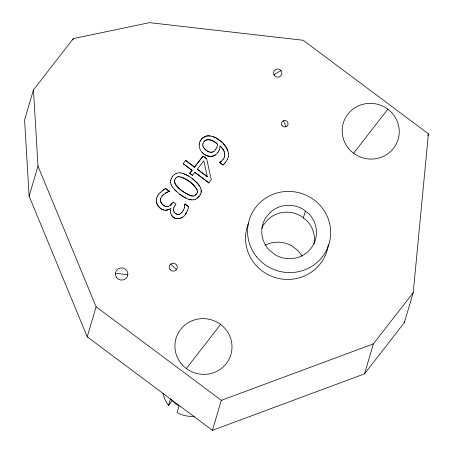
<?xml version="1.0" encoding="UTF-8"?>
<svg xmlns="http://www.w3.org/2000/svg" width="453" height="453" viewBox="0 0 453 453"><rect width="100%" height="100%" fill="white"/><g stroke="black" fill="none" stroke-linecap="round" stroke-linejoin="round"><path stroke-width="0.68" d="M170.56 182.655L170.634 180.464M201.166 192.259L201.223 190.147L200.69 187.921M201.245 190.073L201.189 192.185L200.503 194.337M228.312 156.659L228.533 153.675M184.762 205.86L184.898 204.201L184.405 207.785M404.348 322.598L413.232 292.598L428.413 133.822L303.204 40.277L149.507 22.65L73.295 38.618L33.471 89.875L24.587 119.875L29.111 196.166L87.231 336.8L212.44 430.35L364.523 373.855L404.348 322.598L404.478 321.194M202.808 144.864L202.955 143.68M199.156 144.937L199.445 142.984M224.603 156.534L224.711 153.046M219.462 149.49L220.045 145.996C222.599 148.261 224.903 151.279 224.835 154.852M156.347 199.994L156.727 197.944M173.414 209.807L173.861 207.502M174.292 181.325L175.396 178.471M174.592 179.852C174.218 188.131 184.665 192.48 190.894 195.894M197.202 192.865L197.502 191.398M216.947 147.191L217.599 144.173M160.402 199.677L160.713 198.335M170.441 210.651L170.86 208.108L169.003 209.456L165.209 210.339M72.899 39.955L73.295 38.618M29.111 196.166L37.995 166.166L33.471 89.875M87.231 336.8L96.121 306.8L37.995 166.166M165.645 188.51L169.28 191.228L165.645 188.51L162.134 190.753M183.233 163.737L192.055 170.328L183.233 163.737L185.736 160.47L194.535 167.134L185.736 160.47M173.137 202.1L176.019 204.161L175.147 205.334M194.835 172.31L208.89 182.904L194.835 172.31L192.525 175.328L189.767 173.267L192.078 170.249M192.525 175.328L189.79 173.193M185.051 204.003L188.669 206.794L185.051 204.003L184.875 204.275M197.293 169.196L207.321 176.687L197.293 169.196L203.799 160.77L207.321 176.687M194.535 167.134L203.057 156.121L206.676 158.822L211.291 179.767L208.89 182.904M206.676 158.822L203.035 156.194M220.045 145.996L223.182 149.598L224.139 151.364M219.75 162.48L223.04 164.937L219.75 162.48L221.37 161.308M162.984 393.317A28.613 27.809 16.5 0 0 168.567 405.367L170.487 398.889L175.815 404.053L179.06 405.888L177.14 412.366L180.39 414.201A28.613 27.809 16.5 0 0 194.394 416.222M212.44 430.35L221.33 400.35L373.408 343.855L413.232 292.598M303.368 217.91L305.396 211.053M427.825 135.826L428.413 133.822M364.523 373.855L373.408 343.855M170.611 180.537L171.291 178.386M187.48 210.543L188.691 206.715M227.349 159.564L228.335 156.585M183.624 209.988L184.428 207.712M199.422 143.057C200.617 138.38 205.441 134.943 210.288 135.826M223.98 158.159L224.626 156.461M156.704 198.023L157.542 195.973M218.799 151.059L219.484 149.416M202.938 143.76C205.203 136.596 214.043 140.237 217.576 144.247M187.502 210.469L185.226 214.445M160.69 198.408L161.959 196.047L163.51 194.422M215.549 149.722L216.97 147.117M173.839 207.576L175.169 205.26M197.225 192.791L195.243 195.39M183.646 209.915L181.013 213.454M171.268 178.459L172.553 176.347M200.526 194.263L197.548 198.131M225.583 162.395L227.372 159.49M200.09 141.268L202.565 138.069L205.86 136.2M222.972 159.733L224.003 158.086M157.519 196.047L158.822 194.02M217.808 152.565L218.822 150.985M186.466 212.553C184.014 219.711 172.497 221.398 170.628 213.035M169.303 191.155L165.396 193.137M194.558 167.061L203.057 156.121M189.767 173.267L191.676 170.815M173.159 202.027L170.232 205.436M186.336 368.532L220.583 324.456M353.595 153.261L387.847 109.184M168.567 405.367L172.389 400.441M224.297 163.878L225.605 162.321M158.799 194.094L160.379 192.253M172.061 203.442L170.254 205.362L168.233 206.557M161.936 196.121L165.419 193.063L169.122 191.387M214.065 151.285L215.571 149.649M182.474 211.874L179.309 214.382L177.474 214.484L175.526 213.606L173.969 211.8M172.531 176.421L174.241 174.592M199.263 196.302L195.651 199.297M217.831 152.491C213.737 158.992 204.06 156.653 200.781 150.606A10.226 9.938 16.5 0 1 199.178 144.864M222.989 159.66L219.864 162.327M196.421 194.173L193.952 196.013M175.373 178.544L176.579 177.31M160.356 192.327L165.662 188.437M203.969 141.676C207.565 137.457 213.544 140.843 216.879 143.646M223.04 164.937L224.32 163.805M213.193 151.863L214.088 151.206M174.218 174.665L176.132 173.414M182.616 217.038C179.263 219.852 173.952 218.997 171.574 215.339M215.56 154.801C211.308 157.927 205.447 156.03 202.157 152.384M273.861 74.632L281.019 70.6M176.562 177.383L177.916 176.687L179.394 176.545M213.216 151.789L210.764 152.361M169.026 209.382C162.978 212.627 155.798 206.217 156.37 199.92M176.109 173.488L178.222 172.82L180.509 172.803M193.556 199.886L195.673 199.224M206.489 136.076C216.54 135.028 226.879 143.986 228.51 153.748M168.256 206.483C164.767 207.366 161.262 204.105 160.481 200.855M193.975 195.934L191.432 195.985M212.225 152.14C208.533 152.95 205.107 150.085 203.369 147.106M177.893 176.761C185.22 176.766 195.543 184.422 197.48 191.472M179.331 214.309L177.497 214.411L175.549 213.533M193.578 199.813C188.374 200.402 183.85 197.004 179.773 194.252M165.996 206.517L167.163 206.647M115.373 273.17L127.842 274.824M192.531 196.092C185.322 194.212 178.386 189.048 174.547 182.672M180.487 172.876C188.193 174.297 194.643 179.864 199.49 185.775M188.748 199.252L191.274 199.818M181.002 176.913C187.253 179.767 193.85 183.901 197.253 190.045M163.748 210.022C160.096 208.884 157.112 205.69 156.472 201.879M183.001 173.431L188.765 176.228M209.388 152.072L206.426 150.487L204.088 148.25M213.035 136.608L216.064 138.012L221.885 142.299M185.968 198.216L179.756 194.326L174.162 189.292M164.728 206.121C162.299 204.886 160.237 202.457 160.424 199.603M96.121 306.8L221.33 400.35M192.038 178.397L197.672 183.369L200.668 187.995M170.73 264.054L176.466 269.62M176.625 191.795L172.327 186.964M222.808 143.165L226.732 148.086L227.972 150.911M174.609 212.78L173.573 210.809M171.143 184.739L172.304 187.038M283.419 120.662L286.053 126.71M202.961 145.94L203.346 147.18M170.583 182.582L171.121 184.813M173.437 209.733L173.55 210.883M202.831 144.79L202.938 146.013M170.464 210.577L170.605 213.108M265.022 245.26A27.412 26.642 16.5 0 1 292.366 246.228L297.944 250.673A27.412 26.642 16.5 0 1 302.168 256.353M328.363 244.331A41.665 40.498 16.5 0 1 276.777 278.017A41.665 40.498 16.5 0 1 248.51 223.159M261.766 228.391A27.412 26.642 16.5 0 1 263.691 224.677L268.159 219.303A27.412 26.642 16.5 0 1 301.256 216.228L306.828 220.673A27.412 26.642 16.5 0 1 314.008 243.991M270.186 212.44L265.724 217.814A27.412 26.642 16.5 0 0 269.382 250.186L274.954 254.626A27.412 26.642 16.5 0 0 310.469 249.014A27.412 26.642 16.5 0 0 308.861 213.81L303.289 209.371A27.412 26.642 16.5 0 0 270.186 212.44M274.416 75.56A4.207 4.088 16.5 0 0 281.613 74.66A4.207 4.088 16.5 0 0 277.123 69.015A4.207 4.088 16.5 0 0 274.416 75.56M282.1 125.668A3.358 3.262 16.5 0 0 287.842 124.949A3.358 3.262 16.5 0 0 284.263 120.441A3.358 3.262 16.5 0 0 282.1 125.668M170.045 269.592A4.06 3.947 16.5 0 0 176.987 268.731A4.06 3.947 16.5 0 0 172.655 263.278A4.06 3.947 16.5 0 0 170.045 269.592M116.67 277.706A6.297 6.116 16.5 0 0 127.435 276.37A6.297 6.116 16.5 0 0 120.719 267.916A6.297 6.116 16.5 0 0 116.67 277.706M348.266 148.097A28.613 27.809 16.5 0 0 397.213 141.999A28.613 27.809 16.5 0 0 366.681 103.573A28.613 27.809 16.5 0 0 348.266 148.097M181.007 363.363A28.613 27.809 16.5 0 0 229.954 357.27A28.613 27.809 16.5 0 0 199.416 318.844A28.613 27.809 16.5 0 0 181.007 363.363M256.426 256.568A41.665 40.498 16.5 0 0 327.706 247.695A41.665 40.498 16.5 0 0 283.238 191.732A41.665 40.498 16.5 0 0 256.426 256.568"/></g></svg>
